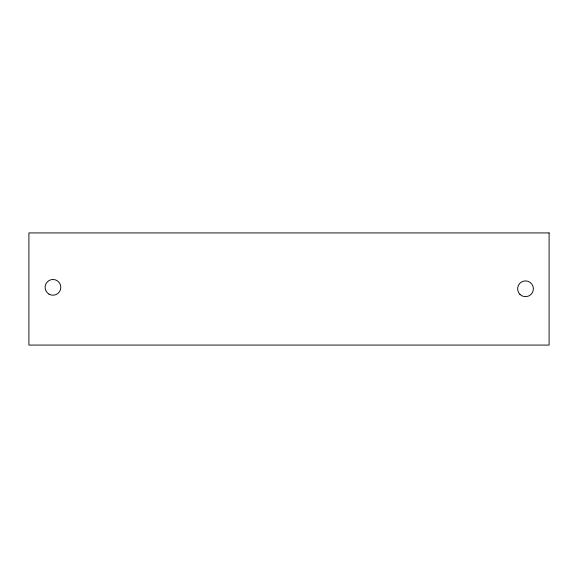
<?xml version="1.0" encoding="UTF-8"?>
<svg xmlns="http://www.w3.org/2000/svg" width="578" height="578" viewBox="0 0 578 578"><rect width="100%" height="100%" fill="white"/><g stroke="black" fill="none" stroke-linecap="round" stroke-linejoin="round"><path stroke-width="0.87" d="M549.1 232.927L28.9 232.927L28.9 345.073L549.1 345.073L549.1 232.927M519.933 294.346A7.875 7.875 0 0 0 533.111 290.813A7.875 7.875 0 0 0 523.466 281.168A7.875 7.875 0 0 0 519.933 294.346M49.022 294.166A7.875 7.875 0 0 0 60.827 287.353A7.875 7.875 0 0 0 49.022 280.532A7.875 7.875 0 0 0 49.022 294.166"/></g></svg>
